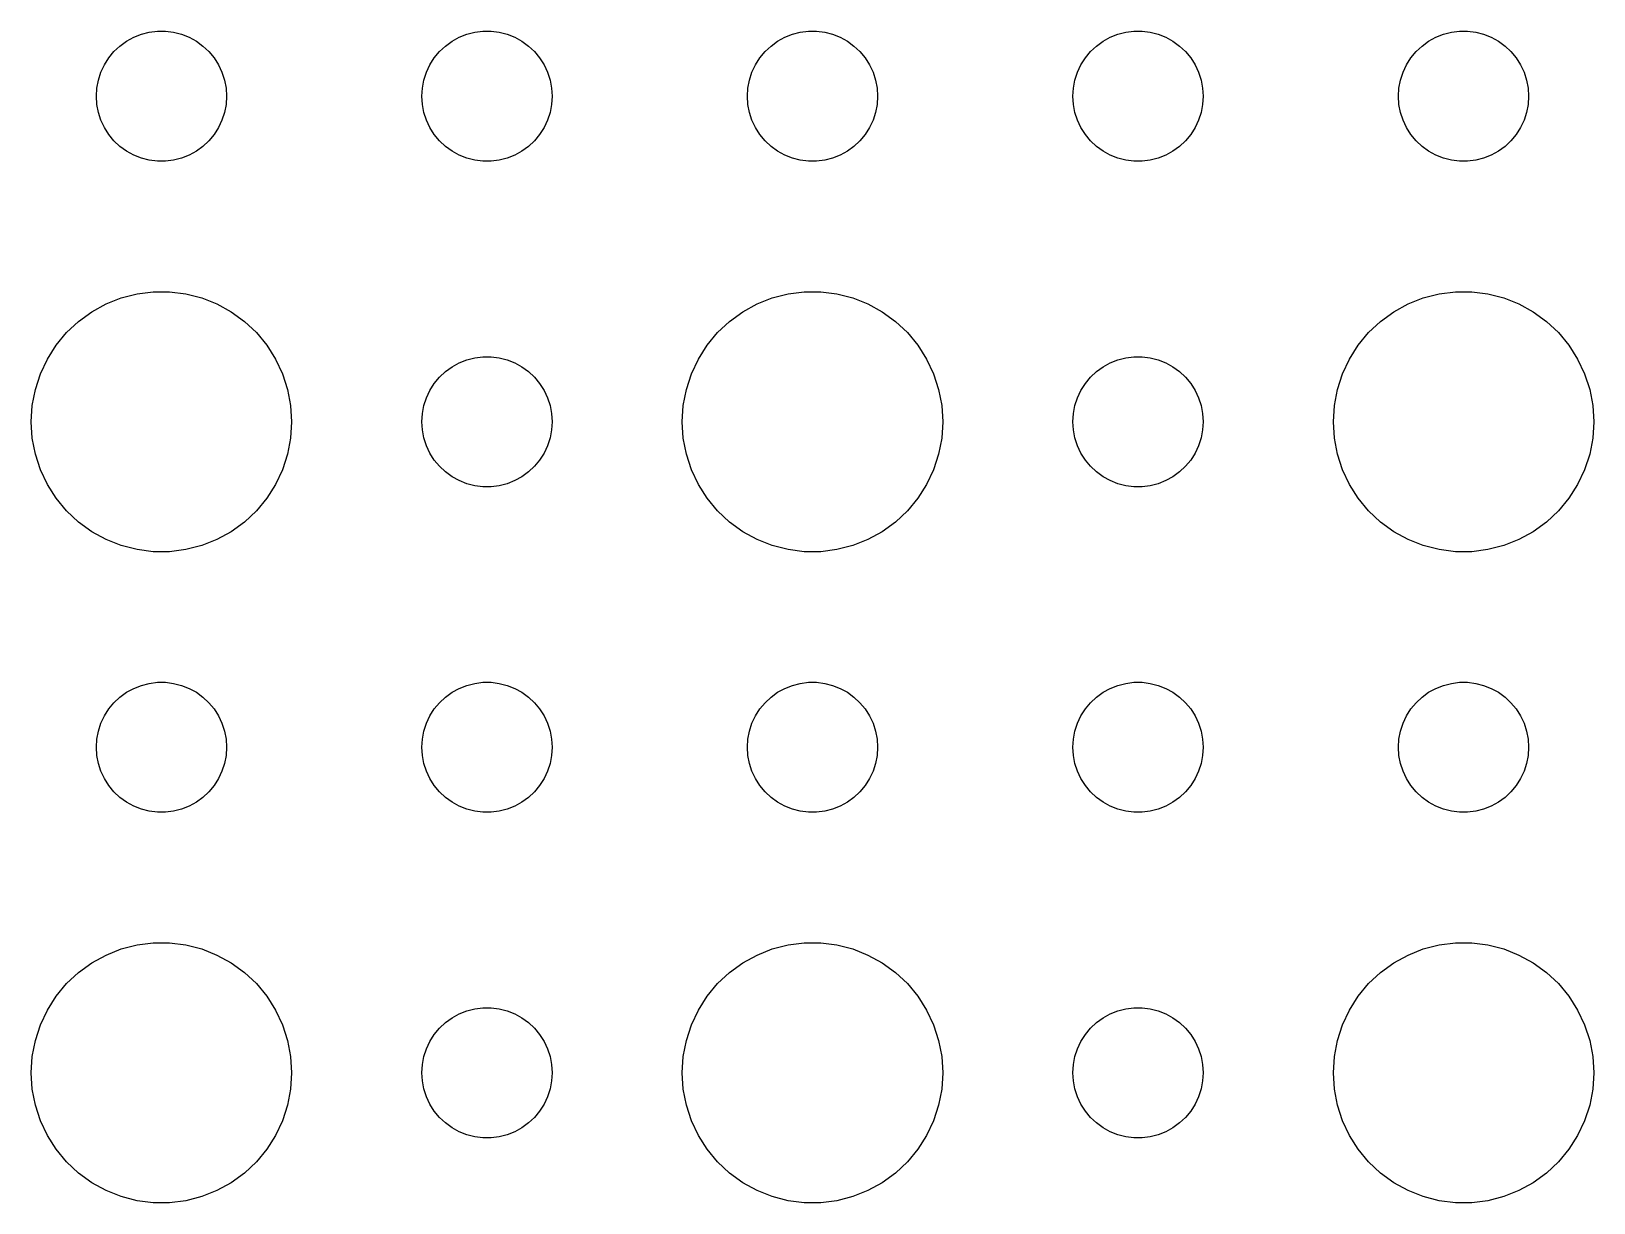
# Model space of a CAD drawing. Header units: metres. Extents: x -134 to 134, y 518 to 1078.
# Drawn here: x 64.5 to 100.5, y 681.01 to 708 of the extents above; entities that cross this region are included whole.
import ezdxf

# ---------------------------------------------------------------- set-up
doc = ezdxf.new("R2010")
doc.units = ezdxf.units.M

msp = doc.modelspace()

# ---------------------------------------------------------------- linework, layer by layer
for p, q in [((66.5439, 707.656), (66.6963, 707.766)), ((66.6963, 707.766), (66.8613, 707.857)), ((66.8613, 707.857), (67.0365, 707.927)), ((67.0365, 707.927), (67.2189, 707.973)), ((67.2189, 707.973), (67.4058, 707.997)), ((67.4058, 707.997), (67.5942, 707.997)), ((67.5942, 707.997), (67.7811, 707.973)), ((67.7811, 707.973), (67.9635, 707.927)), ((67.9635, 707.927), (68.1387, 707.857)), ((68.1387, 707.857), (68.3037, 707.766)), ((68.3037, 707.766), (68.4561, 707.656)), ((74.0439, 707.656), (74.1963, 707.766)), ((74.1963, 707.766), (74.3613, 707.857)), ((74.3613, 707.857), (74.5365, 707.927)), ((74.5365, 707.927), (74.7189, 707.973)), ((74.7189, 707.973), (74.9058, 707.997)), ((74.9058, 707.997), (75.0942, 707.997)), ((75.0942, 707.997), (75.2811, 707.973)), ((75.2811, 707.973), (75.4635, 707.927)), ((75.4635, 707.927), (75.6387, 707.857)), ((75.6387, 707.857), (75.8037, 707.766)), ((75.8037, 707.766), (75.9561, 707.656)), ((81.5439, 707.656), (81.6963, 707.766)), ((81.6963, 707.766), (81.8613, 707.857)), ((81.8613, 707.857), (82.0365, 707.927)), ((82.0365, 707.927), (82.2189, 707.973)), ((82.2189, 707.973), (82.4058, 707.997)), ((82.4058, 707.997), (82.5942, 707.997)), ((82.5942, 707.997), (82.7811, 707.973)), ((82.7811, 707.973), (82.9635, 707.927)), ((82.9635, 707.927), (83.1387, 707.857)), ((83.1387, 707.857), (83.3037, 707.766)), ((83.3037, 707.766), (83.4561, 707.656)), ((89.0439, 707.656), (89.1963, 707.766)), ((89.1963, 707.766), (89.3613, 707.857)), ((89.3613, 707.857), (89.5365, 707.927)), ((89.5365, 707.927), (89.7189, 707.973)), ((89.7189, 707.973), (89.9058, 707.997)), ((89.9058, 707.997), (90.0942, 707.997)), ((90.0942, 707.997), (90.2811, 707.973)), ((90.2811, 707.973), (90.4635, 707.927)), ((90.4635, 707.927), (90.6387, 707.857)), ((90.6387, 707.857), (90.8037, 707.766)), ((90.8037, 707.766), (90.9561, 707.656)), ((96.5439, 707.656), (96.6963, 707.766)), ((96.6963, 707.766), (96.8613, 707.857)), ((96.8613, 707.857), (97.0365, 707.927)), ((97.0365, 707.927), (97.2189, 707.973)), ((97.2189, 707.973), (97.4058, 707.997)), ((97.4058, 707.997), (97.5942, 707.997)), ((97.5942, 707.997), (97.7811, 707.973)), ((97.7811, 707.973), (97.9635, 707.927)), ((97.9635, 707.927), (98.1387, 707.857)), ((98.1387, 707.857), (98.3037, 707.766)), ((98.3037, 707.766), (98.4561, 707.656)), ((66.2865, 707.382), (66.4065, 707.527)), ((66.4065, 707.527), (66.5439, 707.656)), ((68.4561, 707.656), (68.5934, 707.527)), ((68.5934, 707.527), (68.7135, 707.382)), ((73.7865, 707.382), (73.9065, 707.527)), ((73.9065, 707.527), (74.0439, 707.656)), ((75.9561, 707.656), (76.0934, 707.527)), ((76.0934, 707.527), (76.2135, 707.382)), ((81.2865, 707.382), (81.4065, 707.527)), ((81.4065, 707.527), (81.5439, 707.656)), ((83.4561, 707.656), (83.5934, 707.527)), ((83.5934, 707.527), (83.7135, 707.382)), ((88.7865, 707.382), (88.9065, 707.527)), ((88.9065, 707.527), (89.0439, 707.656)), ((90.9561, 707.656), (91.0934, 707.527)), ((91.0934, 707.527), (91.2135, 707.382)), ((96.2865, 707.382), (96.4065, 707.527)), ((96.4065, 707.527), (96.5439, 707.656)), ((98.4561, 707.656), (98.5934, 707.527)), ((98.5934, 707.527), (98.7135, 707.382)), ((66.0471, 706.873), (66.1053, 707.052)), ((66.1053, 707.052), (66.1855, 707.223)), ((66.1855, 707.223), (66.2865, 707.382)), ((68.7135, 707.382), (68.8145, 707.223)), ((68.8145, 707.223), (68.8947, 707.052)), ((68.8947, 707.052), (68.9529, 706.873)), ((73.5471, 706.873), (73.6053, 707.052)), ((73.6053, 707.052), (73.6855, 707.223)), ((73.6855, 707.223), (73.7865, 707.382)), ((76.2135, 707.382), (76.3145, 707.223)), ((76.3145, 707.223), (76.3947, 707.052)), ((76.3947, 707.052), (76.4529, 706.873)), ((81.0471, 706.873), (81.1053, 707.052)), ((81.1053, 707.052), (81.1855, 707.223)), ((81.1855, 707.223), (81.2865, 707.382)), ((83.7135, 707.382), (83.8145, 707.223)), ((83.8145, 707.223), (83.8947, 707.052)), ((83.8947, 707.052), (83.9529, 706.873)), ((88.5471, 706.873), (88.6053, 707.052)), ((88.6053, 707.052), (88.6855, 707.223)), ((88.6855, 707.223), (88.7865, 707.382)), ((91.2135, 707.382), (91.3145, 707.223)), ((91.3145, 707.223), (91.3947, 707.052)), ((91.3947, 707.052), (91.4529, 706.873)), ((96.0471, 706.873), (96.1053, 707.052)), ((96.1053, 707.052), (96.1855, 707.223)), ((96.1855, 707.223), (96.2865, 707.382)), ((98.7135, 707.382), (98.8145, 707.223)), ((98.8145, 707.223), (98.8947, 707.052)), ((98.8947, 707.052), (98.9529, 706.873)), ((66, 706.5), (66.0118, 706.688)), ((66.0118, 706.688), (66.0471, 706.873)), ((68.9529, 706.873), (68.9882, 706.688)), ((68.9882, 706.688), (69, 706.5)), ((73.5, 706.5), (73.5118, 706.688)), ((73.5118, 706.688), (73.5471, 706.873)), ((76.4529, 706.873), (76.4882, 706.688)), ((76.4882, 706.688), (76.5, 706.5)), ((81, 706.5), (81.0118, 706.688)), ((81.0118, 706.688), (81.0471, 706.873)), ((83.9529, 706.873), (83.9882, 706.688)), ((83.9882, 706.688), (84, 706.5)), ((88.5, 706.5), (88.5118, 706.688)), ((88.5118, 706.688), (88.5471, 706.873)), ((91.4529, 706.873), (91.4882, 706.688)), ((91.4882, 706.688), (91.5, 706.5)), ((96, 706.5), (96.0118, 706.688)), ((96.0118, 706.688), (96.0471, 706.873)), ((98.9529, 706.873), (98.9882, 706.688)), ((98.9882, 706.688), (99, 706.5)), ((66.0118, 706.312), (66, 706.5)), ((69, 706.5), (68.9882, 706.312)), ((73.5118, 706.312), (73.5, 706.5)), ((76.5, 706.5), (76.4882, 706.312)), ((81.0118, 706.312), (81, 706.5)), ((84, 706.5), (83.9882, 706.312)), ((88.5118, 706.312), (88.5, 706.5)), ((91.5, 706.5), (91.4882, 706.312)), ((96.0118, 706.312), (96, 706.5)), ((99, 706.5), (98.9882, 706.312)), ((66.0471, 706.127), (66.0118, 706.312)), ((66.1053, 705.948), (66.0471, 706.127)), ((68.9529, 706.127), (68.8947, 705.948)), ((68.9882, 706.312), (68.9529, 706.127)), ((73.5471, 706.127), (73.5118, 706.312)), ((73.6053, 705.948), (73.5471, 706.127)), ((76.4529, 706.127), (76.3947, 705.948)), ((76.4882, 706.312), (76.4529, 706.127)), ((81.0471, 706.127), (81.0118, 706.312)), ((81.1053, 705.948), (81.0471, 706.127)), ((83.9529, 706.127), (83.8947, 705.948)), ((83.9882, 706.312), (83.9529, 706.127)), ((88.5471, 706.127), (88.5118, 706.312)), ((88.6053, 705.948), (88.5471, 706.127)), ((91.4529, 706.127), (91.3947, 705.948)), ((91.4882, 706.312), (91.4529, 706.127)), ((96.0471, 706.127), (96.0118, 706.312)), ((96.1053, 705.948), (96.0471, 706.127)), ((98.9529, 706.127), (98.8947, 705.948)), ((98.9882, 706.312), (98.9529, 706.127)), ((66.1855, 705.777), (66.1053, 705.948)), ((66.2865, 705.618), (66.1855, 705.777)), ((66.4065, 705.473), (66.2865, 705.618)), ((68.7135, 705.618), (68.5934, 705.473)), ((68.8145, 705.777), (68.7135, 705.618)), ((68.8947, 705.948), (68.8145, 705.777)), ((73.6855, 705.777), (73.6053, 705.948)), ((73.7865, 705.618), (73.6855, 705.777)), ((73.9065, 705.473), (73.7865, 705.618)), ((76.2135, 705.618), (76.0934, 705.473)), ((76.3145, 705.777), (76.2135, 705.618)), ((76.3947, 705.948), (76.3145, 705.777)), ((81.1855, 705.777), (81.1053, 705.948)), ((81.2865, 705.618), (81.1855, 705.777)), ((81.4065, 705.473), (81.2865, 705.618)), ((83.7135, 705.618), (83.5934, 705.473)), ((83.8145, 705.777), (83.7135, 705.618)), ((83.8947, 705.948), (83.8145, 705.777)), ((88.6855, 705.777), (88.6053, 705.948)), ((88.7865, 705.618), (88.6855, 705.777)), ((88.9065, 705.473), (88.7865, 705.618)), ((91.2135, 705.618), (91.0934, 705.473)), ((91.3145, 705.777), (91.2135, 705.618)), ((91.3947, 705.948), (91.3145, 705.777)), ((96.1855, 705.777), (96.1053, 705.948)), ((96.2865, 705.618), (96.1855, 705.777)), ((96.4065, 705.473), (96.2865, 705.618)), ((98.7135, 705.618), (98.5934, 705.473)), ((98.8145, 705.777), (98.7135, 705.618)), ((98.8947, 705.948), (98.8145, 705.777)), ((66.5439, 705.344), (66.4065, 705.473)), ((66.6963, 705.234), (66.5439, 705.344)), ((68.4561, 705.344), (68.3037, 705.234)), ((68.5934, 705.473), (68.4561, 705.344)), ((74.0439, 705.344), (73.9065, 705.473)), ((74.1963, 705.234), (74.0439, 705.344)), ((75.9561, 705.344), (75.8037, 705.234)), ((76.0934, 705.473), (75.9561, 705.344)), ((81.5439, 705.344), (81.4065, 705.473)), ((81.6963, 705.234), (81.5439, 705.344)), ((83.4561, 705.344), (83.3037, 705.234)), ((83.5934, 705.473), (83.4561, 705.344)), ((89.0439, 705.344), (88.9065, 705.473)), ((89.1963, 705.234), (89.0439, 705.344)), ((90.9561, 705.344), (90.8037, 705.234)), ((91.0934, 705.473), (90.9561, 705.344)), ((96.5439, 705.344), (96.4065, 705.473)), ((96.6963, 705.234), (96.5439, 705.344)), ((98.4561, 705.344), (98.3037, 705.234)), ((98.5934, 705.473), (98.4561, 705.344)), ((66.8613, 705.143), (66.6963, 705.234)), ((67.0365, 705.073), (66.8613, 705.143)), ((67.2189, 705.027), (67.0365, 705.073)), ((67.4058, 705.003), (67.2189, 705.027)), ((67.5942, 705.003), (67.4058, 705.003)), ((67.7811, 705.027), (67.5942, 705.003)), ((67.9635, 705.073), (67.7811, 705.027)), ((68.1387, 705.143), (67.9635, 705.073)), ((68.3037, 705.234), (68.1387, 705.143)), ((74.3613, 705.143), (74.1963, 705.234)), ((74.5365, 705.073), (74.3613, 705.143)), ((74.7189, 705.027), (74.5365, 705.073)), ((74.9058, 705.003), (74.7189, 705.027)), ((75.0942, 705.003), (74.9058, 705.003)), ((75.2811, 705.027), (75.0942, 705.003)), ((75.4635, 705.073), (75.2811, 705.027)), ((75.6387, 705.143), (75.4635, 705.073)), ((75.8037, 705.234), (75.6387, 705.143)), ((81.8613, 705.143), (81.6963, 705.234)), ((82.0365, 705.073), (81.8613, 705.143)), ((82.2189, 705.027), (82.0365, 705.073)), ((82.4058, 705.003), (82.2189, 705.027)), ((82.5942, 705.003), (82.4058, 705.003)), ((82.7811, 705.027), (82.5942, 705.003)), ((82.9635, 705.073), (82.7811, 705.027)), ((83.1387, 705.143), (82.9635, 705.073)), ((83.3037, 705.234), (83.1387, 705.143)), ((89.3613, 705.143), (89.1963, 705.234)), ((89.5365, 705.073), (89.3613, 705.143)), ((89.7189, 705.027), (89.5365, 705.073)), ((89.9058, 705.003), (89.7189, 705.027)), ((90.0942, 705.003), (89.9058, 705.003)), ((90.2811, 705.027), (90.0942, 705.003)), ((90.4635, 705.073), (90.2811, 705.027)), ((90.6387, 705.143), (90.4635, 705.073)), ((90.8037, 705.234), (90.6387, 705.143)), ((96.8613, 705.143), (96.6963, 705.234)), ((97.0365, 705.073), (96.8613, 705.143)), ((97.2189, 705.027), (97.0365, 705.073)), ((97.4058, 705.003), (97.2189, 705.027)), ((97.5942, 705.003), (97.4058, 705.003)), ((97.7811, 705.027), (97.5942, 705.003)), ((97.9635, 705.073), (97.7811, 705.027)), ((98.1387, 705.143), (97.9635, 705.073)), ((98.3037, 705.234), (98.1387, 705.143)), ((65.8925, 701.533), (66.2227, 701.714)), ((66.2227, 701.714), (66.573, 701.853)), ((66.573, 701.853), (66.9379, 701.947)), ((66.9379, 701.947), (67.3116, 701.994)), ((67.3116, 701.994), (67.6884, 701.994)), ((67.6884, 701.994), (68.0621, 701.947)), ((68.0621, 701.947), (68.427, 701.853)), ((68.427, 701.853), (68.7773, 701.714)), ((68.7773, 701.714), (69.1075, 701.533)), ((80.8925, 701.533), (81.2227, 701.714)), ((81.2227, 701.714), (81.573, 701.853)), ((81.573, 701.853), (81.9379, 701.947)), ((81.9379, 701.947), (82.3116, 701.994)), ((82.3116, 701.994), (82.6884, 701.994)), ((82.6884, 701.994), (83.0621, 701.947)), ((83.0621, 701.947), (83.427, 701.853)), ((83.427, 701.853), (83.7773, 701.714)), ((83.7773, 701.714), (84.1075, 701.533)), ((95.8925, 701.533), (96.2227, 701.714)), ((96.2227, 701.714), (96.573, 701.853)), ((96.573, 701.853), (96.9379, 701.947)), ((96.9379, 701.947), (97.3116, 701.994)), ((97.3116, 701.994), (97.6884, 701.994)), ((97.6884, 701.994), (98.0621, 701.947)), ((98.0621, 701.947), (98.427, 701.853)), ((98.427, 701.853), (98.7773, 701.714)), ((98.7773, 701.714), (99.1075, 701.533)), ((65.3131, 701.054), (65.5877, 701.312)), ((65.5877, 701.312), (65.8925, 701.533)), ((69.1075, 701.533), (69.4123, 701.312)), ((69.4123, 701.312), (69.6869, 701.054)), ((80.3131, 701.054), (80.5877, 701.312)), ((80.5877, 701.312), (80.8925, 701.533)), ((84.1075, 701.533), (84.4123, 701.312)), ((84.4123, 701.312), (84.6869, 701.054)), ((95.3131, 701.054), (95.5877, 701.312)), ((95.5877, 701.312), (95.8925, 701.533)), ((99.1075, 701.533), (99.4123, 701.312)), ((99.4123, 701.312), (99.6869, 701.054)), ((65.073, 700.763), (65.3131, 701.054)), ((69.6869, 701.054), (69.927, 700.763)), ((80.073, 700.763), (80.3131, 701.054)), ((84.6869, 701.054), (84.927, 700.763)), ((95.073, 700.763), (95.3131, 701.054)), ((99.6869, 701.054), (99.927, 700.763)), ((64.8711, 700.445), (65.073, 700.763)), ((69.927, 700.763), (70.1289, 700.445)), ((79.8711, 700.445), (80.073, 700.763)), ((84.927, 700.763), (85.1289, 700.445)), ((94.8711, 700.445), (95.073, 700.763)), ((99.927, 700.763), (100.129, 700.445)), ((64.7107, 700.104), (64.8711, 700.445)), ((70.1289, 700.445), (70.2893, 700.104)), ((74.0439, 700.156), (74.1963, 700.266)), ((74.1963, 700.266), (74.3613, 700.357)), ((74.3613, 700.357), (74.5365, 700.427)), ((74.5365, 700.427), (74.7189, 700.473)), ((74.7189, 700.473), (74.9058, 700.497)), ((74.9058, 700.497), (75.0942, 700.497)), ((75.0942, 700.497), (75.2811, 700.473)), ((75.2811, 700.473), (75.4635, 700.427)), ((75.4635, 700.427), (75.6387, 700.357)), ((75.6387, 700.357), (75.8037, 700.266)), ((75.8037, 700.266), (75.9561, 700.156)), ((79.7107, 700.104), (79.8711, 700.445)), ((85.1289, 700.445), (85.2893, 700.104)), ((89.0439, 700.156), (89.1963, 700.266)), ((89.1963, 700.266), (89.3613, 700.357)), ((89.3613, 700.357), (89.5365, 700.427)), ((89.5365, 700.427), (89.7189, 700.473)), ((89.7189, 700.473), (89.9058, 700.497)), ((89.9058, 700.497), (90.0942, 700.497)), ((90.0942, 700.497), (90.2811, 700.473)), ((90.2811, 700.473), (90.4635, 700.427)), ((90.4635, 700.427), (90.6387, 700.357)), ((90.6387, 700.357), (90.8037, 700.266)), ((90.8037, 700.266), (90.9561, 700.156)), ((94.7107, 700.104), (94.8711, 700.445)), ((100.129, 700.445), (100.289, 700.104)), ((64.5943, 699.746), (64.7107, 700.104)), ((70.2893, 700.104), (70.4057, 699.746)), ((73.6855, 699.723), (73.7865, 699.882)), ((73.7865, 699.882), (73.9065, 700.027)), ((73.9065, 700.027), (74.0439, 700.156)), ((75.9561, 700.156), (76.0934, 700.027)), ((76.0934, 700.027), (76.2135, 699.882)), ((76.2135, 699.882), (76.3145, 699.723)), ((79.5943, 699.746), (79.7107, 700.104)), ((85.2893, 700.104), (85.4057, 699.746)), ((88.6855, 699.723), (88.7865, 699.882)), ((88.7865, 699.882), (88.9065, 700.027)), ((88.9065, 700.027), (89.0439, 700.156)), ((90.9561, 700.156), (91.0934, 700.027)), ((91.0934, 700.027), (91.2135, 699.882)), ((91.2135, 699.882), (91.3145, 699.723)), ((94.5943, 699.746), (94.7107, 700.104)), ((100.289, 700.104), (100.406, 699.746)), ((64.5237, 699.376), (64.5943, 699.746)), ((70.4057, 699.746), (70.4763, 699.376)), ((73.5471, 699.373), (73.6053, 699.552)), ((73.6053, 699.552), (73.6855, 699.723)), ((76.3145, 699.723), (76.3947, 699.552)), ((76.3947, 699.552), (76.4529, 699.373)), ((79.5237, 699.376), (79.5943, 699.746)), ((85.4057, 699.746), (85.4763, 699.376)), ((88.5471, 699.373), (88.6053, 699.552)), ((88.6053, 699.552), (88.6855, 699.723)), ((91.3145, 699.723), (91.3947, 699.552)), ((91.3947, 699.552), (91.4529, 699.373)), ((94.5237, 699.376), (94.5943, 699.746)), ((100.406, 699.746), (100.476, 699.376)), ((64.5, 699), (64.5237, 699.376)), ((70.4763, 699.376), (70.5, 699)), ((73.5, 699), (73.5118, 699.188)), ((73.5118, 699.188), (73.5471, 699.373)), ((76.4529, 699.373), (76.4882, 699.188)), ((76.4882, 699.188), (76.5, 699)), ((79.5, 699), (79.5237, 699.376)), ((85.4763, 699.376), (85.5, 699)), ((88.5, 699), (88.5118, 699.188)), ((88.5118, 699.188), (88.5471, 699.373)), ((91.4529, 699.373), (91.4882, 699.188)), ((91.4882, 699.188), (91.5, 699)), ((94.5, 699), (94.5237, 699.376)), ((100.476, 699.376), (100.5, 699)), ((64.5237, 698.624), (64.5, 699)), ((70.5, 699), (70.4763, 698.624)), ((73.5118, 698.812), (73.5, 699)), ((73.5471, 698.627), (73.5118, 698.812)), ((76.4882, 698.812), (76.4529, 698.627)), ((76.5, 699), (76.4882, 698.812)), ((79.5237, 698.624), (79.5, 699)), ((85.5, 699), (85.4763, 698.624)), ((88.5118, 698.812), (88.5, 699)), ((88.5471, 698.627), (88.5118, 698.812)), ((91.4882, 698.812), (91.4529, 698.627)), ((91.5, 699), (91.4882, 698.812)), ((94.5237, 698.624), (94.5, 699)), ((100.5, 699), (100.476, 698.624)), ((64.5943, 698.254), (64.5237, 698.624)), ((70.4763, 698.624), (70.4057, 698.254)), ((73.6053, 698.448), (73.5471, 698.627)), ((73.6855, 698.277), (73.6053, 698.448)), ((76.3947, 698.448), (76.3145, 698.277)), ((76.4529, 698.627), (76.3947, 698.448)), ((79.5943, 698.254), (79.5237, 698.624)), ((85.4763, 698.624), (85.4057, 698.254)), ((88.6053, 698.448), (88.5471, 698.627)), ((88.6855, 698.277), (88.6053, 698.448)), ((91.3947, 698.448), (91.3145, 698.277)), ((91.4529, 698.627), (91.3947, 698.448)), ((94.5943, 698.254), (94.5237, 698.624)), ((100.476, 698.624), (100.406, 698.254)), ((64.7107, 697.896), (64.5943, 698.254)), ((70.4057, 698.254), (70.2893, 697.896)), ((73.7865, 698.118), (73.6855, 698.277)), ((73.9065, 697.973), (73.7865, 698.118)), ((76.2135, 698.118), (76.0934, 697.973)), ((76.3145, 698.277), (76.2135, 698.118)), ((79.7107, 697.896), (79.5943, 698.254)), ((85.4057, 698.254), (85.2893, 697.896)), ((88.7865, 698.118), (88.6855, 698.277)), ((88.9065, 697.973), (88.7865, 698.118)), ((91.2135, 698.118), (91.0934, 697.973)), ((91.3145, 698.277), (91.2135, 698.118)), ((94.7107, 697.896), (94.5943, 698.254)), ((100.406, 698.254), (100.289, 697.896)), ((64.8711, 697.555), (64.7107, 697.896)), ((70.2893, 697.896), (70.1289, 697.555)), ((74.0439, 697.844), (73.9065, 697.973)), ((74.1963, 697.734), (74.0439, 697.844)), ((74.3613, 697.643), (74.1963, 697.734)), ((75.8037, 697.734), (75.6387, 697.643)), ((75.9561, 697.844), (75.8037, 697.734)), ((76.0934, 697.973), (75.9561, 697.844)), ((79.8711, 697.555), (79.7107, 697.896)), ((85.2893, 697.896), (85.1289, 697.555)), ((89.0439, 697.844), (88.9065, 697.973)), ((89.1963, 697.734), (89.0439, 697.844)), ((89.3613, 697.643), (89.1963, 697.734)), ((90.8037, 697.734), (90.6387, 697.643)), ((90.9561, 697.844), (90.8037, 697.734)), ((91.0934, 697.973), (90.9561, 697.844)), ((94.8711, 697.555), (94.7107, 697.896)), ((100.289, 697.896), (100.129, 697.555)), ((65.073, 697.237), (64.8711, 697.555)), ((70.1289, 697.555), (69.927, 697.237)), ((74.5365, 697.573), (74.3613, 697.643)), ((74.7189, 697.527), (74.5365, 697.573)), ((74.9058, 697.503), (74.7189, 697.527)), ((75.0942, 697.503), (74.9058, 697.503)), ((75.2811, 697.527), (75.0942, 697.503)), ((75.4635, 697.573), (75.2811, 697.527)), ((75.6387, 697.643), (75.4635, 697.573)), ((80.073, 697.237), (79.8711, 697.555)), ((85.1289, 697.555), (84.927, 697.237)), ((89.5365, 697.573), (89.3613, 697.643)), ((89.7189, 697.527), (89.5365, 697.573)), ((89.9058, 697.503), (89.7189, 697.527)), ((90.0942, 697.503), (89.9058, 697.503)), ((90.2811, 697.527), (90.0942, 697.503)), ((90.4635, 697.573), (90.2811, 697.527)), ((90.6387, 697.643), (90.4635, 697.573)), ((95.073, 697.237), (94.8711, 697.555)), ((100.129, 697.555), (99.927, 697.237)), ((65.3131, 696.946), (65.073, 697.237)), ((69.927, 697.237), (69.6869, 696.946)), ((80.3131, 696.946), (80.073, 697.237)), ((84.927, 697.237), (84.6869, 696.946)), ((95.3131, 696.946), (95.073, 697.237)), ((99.927, 697.237), (99.6869, 696.946)), ((65.5877, 696.688), (65.3131, 696.946)), ((65.8925, 696.467), (65.5877, 696.688)), ((69.4123, 696.688), (69.1075, 696.467)), ((69.6869, 696.946), (69.4123, 696.688)), ((80.5877, 696.688), (80.3131, 696.946)), ((80.8925, 696.467), (80.5877, 696.688)), ((84.4123, 696.688), (84.1075, 696.467)), ((84.6869, 696.946), (84.4123, 696.688)), ((95.5877, 696.688), (95.3131, 696.946)), ((95.8925, 696.467), (95.5877, 696.688)), ((99.4123, 696.688), (99.1075, 696.467)), ((99.6869, 696.946), (99.4123, 696.688)), ((66.2227, 696.286), (65.8925, 696.467)), ((66.573, 696.147), (66.2227, 696.286)), ((68.7773, 696.286), (68.427, 696.147)), ((69.1075, 696.467), (68.7773, 696.286)), ((81.2227, 696.286), (80.8925, 696.467)), ((81.573, 696.147), (81.2227, 696.286)), ((83.7773, 696.286), (83.427, 696.147)), ((84.1075, 696.467), (83.7773, 696.286)), ((96.2227, 696.286), (95.8925, 696.467)), ((96.573, 696.147), (96.2227, 696.286)), ((98.7773, 696.286), (98.427, 696.147)), ((99.1075, 696.467), (98.7773, 696.286)), ((66.9379, 696.053), (66.573, 696.147)), ((67.3116, 696.006), (66.9379, 696.053)), ((67.6884, 696.006), (67.3116, 696.006)), ((68.0621, 696.053), (67.6884, 696.006)), ((68.427, 696.147), (68.0621, 696.053)), ((81.9379, 696.053), (81.573, 696.147)), ((82.3116, 696.006), (81.9379, 696.053)), ((82.6884, 696.006), (82.3116, 696.006)), ((83.0621, 696.053), (82.6884, 696.006)), ((83.427, 696.147), (83.0621, 696.053)), ((96.9379, 696.053), (96.573, 696.147)), ((97.3116, 696.006), (96.9379, 696.053)), ((97.6884, 696.006), (97.3116, 696.006)), ((98.0621, 696.053), (97.6884, 696.006)), ((98.427, 696.147), (98.0621, 696.053)), ((66.4065, 692.527), (66.5439, 692.656)), ((66.5439, 692.656), (66.6963, 692.766)), ((66.6963, 692.766), (66.8613, 692.857)), ((66.8613, 692.857), (67.0365, 692.927)), ((67.0365, 692.927), (67.2189, 692.973)), ((67.2189, 692.973), (67.4058, 692.997)), ((67.4058, 692.997), (67.5942, 692.997)), ((67.5942, 692.997), (67.7811, 692.973)), ((67.7811, 692.973), (67.9635, 692.927)), ((67.9635, 692.927), (68.1387, 692.857)), ((68.1387, 692.857), (68.3037, 692.766)), ((68.3037, 692.766), (68.4561, 692.656)), ((68.4561, 692.656), (68.5934, 692.527)), ((73.9065, 692.527), (74.0439, 692.656)), ((74.0439, 692.656), (74.1963, 692.766)), ((74.1963, 692.766), (74.3613, 692.857)), ((74.3613, 692.857), (74.5365, 692.927)), ((74.5365, 692.927), (74.7189, 692.973)), ((74.7189, 692.973), (74.9058, 692.997)), ((74.9058, 692.997), (75.0942, 692.997)), ((75.0942, 692.997), (75.2811, 692.973)), ((75.2811, 692.973), (75.4635, 692.927)), ((75.4635, 692.927), (75.6387, 692.857)), ((75.6387, 692.857), (75.8037, 692.766)), ((75.8037, 692.766), (75.9561, 692.656)), ((75.9561, 692.656), (76.0934, 692.527)), ((81.4065, 692.527), (81.5439, 692.656)), ((81.5439, 692.656), (81.6963, 692.766)), ((81.6963, 692.766), (81.8613, 692.857)), ((81.8613, 692.857), (82.0365, 692.927)), ((82.0365, 692.927), (82.2189, 692.973)), ((82.2189, 692.973), (82.4058, 692.997)), ((82.4058, 692.997), (82.5942, 692.997)), ((82.5942, 692.997), (82.7811, 692.973)), ((82.7811, 692.973), (82.9635, 692.927)), ((82.9635, 692.927), (83.1387, 692.857)), ((83.1387, 692.857), (83.3037, 692.766)), ((83.3037, 692.766), (83.4561, 692.656)), ((83.4561, 692.656), (83.5934, 692.527)), ((88.9065, 692.527), (89.0439, 692.656)), ((89.0439, 692.656), (89.1963, 692.766)), ((89.1963, 692.766), (89.3613, 692.857)), ((89.3613, 692.857), (89.5365, 692.927)), ((89.5365, 692.927), (89.7189, 692.973)), ((89.7189, 692.973), (89.9058, 692.997)), ((89.9058, 692.997), (90.0942, 692.997)), ((90.0942, 692.997), (90.2811, 692.973)), ((90.2811, 692.973), (90.4635, 692.927)), ((90.4635, 692.927), (90.6387, 692.857)), ((90.6387, 692.857), (90.8037, 692.766)), ((90.8037, 692.766), (90.9561, 692.656)), ((90.9561, 692.656), (91.0934, 692.527)), ((96.4065, 692.527), (96.5439, 692.656)), ((96.5439, 692.656), (96.6963, 692.766)), ((96.6963, 692.766), (96.8613, 692.857)), ((96.8613, 692.857), (97.0365, 692.927)), ((97.0365, 692.927), (97.2189, 692.973)), ((97.2189, 692.973), (97.4058, 692.997)), ((97.4058, 692.997), (97.5942, 692.997)), ((97.5942, 692.997), (97.7811, 692.973)), ((97.7811, 692.973), (97.9635, 692.927)), ((97.9635, 692.927), (98.1387, 692.857)), ((98.1387, 692.857), (98.3037, 692.766)), ((98.3037, 692.766), (98.4561, 692.656)), ((98.4561, 692.656), (98.5934, 692.527)), ((66.1855, 692.223), (66.2865, 692.382)), ((66.2865, 692.382), (66.4065, 692.527)), ((68.5934, 692.527), (68.7135, 692.382)), ((68.7135, 692.382), (68.8145, 692.223)), ((73.6855, 692.223), (73.7865, 692.382)), ((73.7865, 692.382), (73.9065, 692.527)), ((76.0934, 692.527), (76.2135, 692.382)), ((76.2135, 692.382), (76.3145, 692.223)), ((81.1855, 692.223), (81.2865, 692.382)), ((81.2865, 692.382), (81.4065, 692.527)), ((83.5934, 692.527), (83.7135, 692.382)), ((83.7135, 692.382), (83.8145, 692.223)), ((88.6855, 692.223), (88.7865, 692.382)), ((88.7865, 692.382), (88.9065, 692.527)), ((91.0934, 692.527), (91.2135, 692.382)), ((91.2135, 692.382), (91.3145, 692.223)), ((96.1855, 692.223), (96.2865, 692.382)), ((96.2865, 692.382), (96.4065, 692.527)), ((98.5934, 692.527), (98.7135, 692.382)), ((98.7135, 692.382), (98.8145, 692.223)), ((66.0471, 691.873), (66.1053, 692.052)), ((66.1053, 692.052), (66.1855, 692.223)), ((68.8145, 692.223), (68.8947, 692.052)), ((68.8947, 692.052), (68.9529, 691.873)), ((73.5471, 691.873), (73.6053, 692.052)), ((73.6053, 692.052), (73.6855, 692.223)), ((76.3145, 692.223), (76.3947, 692.052)), ((76.3947, 692.052), (76.4529, 691.873)), ((81.0471, 691.873), (81.1053, 692.052)), ((81.1053, 692.052), (81.1855, 692.223)), ((83.8145, 692.223), (83.8947, 692.052)), ((83.8947, 692.052), (83.9529, 691.873)), ((88.5471, 691.873), (88.6053, 692.052)), ((88.6053, 692.052), (88.6855, 692.223)), ((91.3145, 692.223), (91.3947, 692.052)), ((91.3947, 692.052), (91.4529, 691.873)), ((96.0471, 691.873), (96.1053, 692.052)), ((96.1053, 692.052), (96.1855, 692.223)), ((98.8145, 692.223), (98.8947, 692.052)), ((98.8947, 692.052), (98.9529, 691.873)), ((66, 691.5), (66.0118, 691.688)), ((66.0118, 691.688), (66.0471, 691.873)), ((68.9529, 691.873), (68.9882, 691.688)), ((68.9882, 691.688), (69, 691.5)), ((73.5, 691.5), (73.5118, 691.688)), ((73.5118, 691.688), (73.5471, 691.873)), ((76.4529, 691.873), (76.4882, 691.688)), ((76.4882, 691.688), (76.5, 691.5)), ((81, 691.5), (81.0118, 691.688)), ((81.0118, 691.688), (81.0471, 691.873)), ((83.9529, 691.873), (83.9882, 691.688)), ((83.9882, 691.688), (84, 691.5)), ((88.5, 691.5), (88.5118, 691.688)), ((88.5118, 691.688), (88.5471, 691.873)), ((91.4529, 691.873), (91.4882, 691.688)), ((91.4882, 691.688), (91.5, 691.5)), ((96, 691.5), (96.0118, 691.688)), ((96.0118, 691.688), (96.0471, 691.873)), ((98.9529, 691.873), (98.9882, 691.688)), ((98.9882, 691.688), (99, 691.5)), ((66.0118, 691.312), (66, 691.5)), ((66.0471, 691.127), (66.0118, 691.312)), ((68.9882, 691.312), (68.9529, 691.127)), ((69, 691.5), (68.9882, 691.312)), ((73.5118, 691.312), (73.5, 691.5)), ((73.5471, 691.127), (73.5118, 691.312)), ((76.4882, 691.312), (76.4529, 691.127)), ((76.5, 691.5), (76.4882, 691.312)), ((81.0118, 691.312), (81, 691.5)), ((81.0471, 691.127), (81.0118, 691.312)), ((83.9882, 691.312), (83.9529, 691.127)), ((84, 691.5), (83.9882, 691.312)), ((88.5118, 691.312), (88.5, 691.5)), ((88.5471, 691.127), (88.5118, 691.312)), ((91.4882, 691.312), (91.4529, 691.127)), ((91.5, 691.5), (91.4882, 691.312)), ((96.0118, 691.312), (96, 691.5)), ((96.0471, 691.127), (96.0118, 691.312)), ((98.9882, 691.312), (98.9529, 691.127)), ((99, 691.5), (98.9882, 691.312)), ((66.1053, 690.948), (66.0471, 691.127)), ((66.1855, 690.777), (66.1053, 690.948)), ((68.8947, 690.948), (68.8145, 690.777)), ((68.9529, 691.127), (68.8947, 690.948)), ((73.6053, 690.948), (73.5471, 691.127)), ((73.6855, 690.777), (73.6053, 690.948)), ((76.3947, 690.948), (76.3145, 690.777)), ((76.4529, 691.127), (76.3947, 690.948)), ((81.1053, 690.948), (81.0471, 691.127)), ((81.1855, 690.777), (81.1053, 690.948)), ((83.8947, 690.948), (83.8145, 690.777)), ((83.9529, 691.127), (83.8947, 690.948)), ((88.6053, 690.948), (88.5471, 691.127)), ((88.6855, 690.777), (88.6053, 690.948)), ((91.3947, 690.948), (91.3145, 690.777)), ((91.4529, 691.127), (91.3947, 690.948)), ((96.1053, 690.948), (96.0471, 691.127)), ((96.1855, 690.777), (96.1053, 690.948)), ((98.8947, 690.948), (98.8145, 690.777)), ((98.9529, 691.127), (98.8947, 690.948)), ((66.2865, 690.618), (66.1855, 690.777)), ((66.4065, 690.473), (66.2865, 690.618)), ((68.7135, 690.618), (68.5934, 690.473)), ((68.8145, 690.777), (68.7135, 690.618)), ((73.7865, 690.618), (73.6855, 690.777)), ((73.9065, 690.473), (73.7865, 690.618)), ((76.2135, 690.618), (76.0934, 690.473)), ((76.3145, 690.777), (76.2135, 690.618)), ((81.2865, 690.618), (81.1855, 690.777)), ((81.4065, 690.473), (81.2865, 690.618)), ((83.7135, 690.618), (83.5934, 690.473)), ((83.8145, 690.777), (83.7135, 690.618)), ((88.7865, 690.618), (88.6855, 690.777)), ((88.9065, 690.473), (88.7865, 690.618)), ((91.2135, 690.618), (91.0934, 690.473)), ((91.3145, 690.777), (91.2135, 690.618)), ((96.2865, 690.618), (96.1855, 690.777)), ((96.4065, 690.473), (96.2865, 690.618)), ((98.7135, 690.618), (98.5934, 690.473)), ((98.8145, 690.777), (98.7135, 690.618)), ((66.5439, 690.344), (66.4065, 690.473)), ((66.6963, 690.234), (66.5439, 690.344)), ((66.8613, 690.143), (66.6963, 690.234)), ((67.0365, 690.073), (66.8613, 690.143)), ((68.1387, 690.143), (67.9635, 690.073)), ((68.3037, 690.234), (68.1387, 690.143)), ((68.4561, 690.344), (68.3037, 690.234)), ((68.5934, 690.473), (68.4561, 690.344)), ((74.0439, 690.344), (73.9065, 690.473)), ((74.1963, 690.234), (74.0439, 690.344)), ((74.3613, 690.143), (74.1963, 690.234)), ((74.5365, 690.073), (74.3613, 690.143)), ((75.6387, 690.143), (75.4635, 690.073)), ((75.8037, 690.234), (75.6387, 690.143)), ((75.9561, 690.344), (75.8037, 690.234)), ((76.0934, 690.473), (75.9561, 690.344)), ((81.5439, 690.344), (81.4065, 690.473)), ((81.6963, 690.234), (81.5439, 690.344)), ((81.8613, 690.143), (81.6963, 690.234)), ((82.0365, 690.073), (81.8613, 690.143)), ((83.1387, 690.143), (82.9635, 690.073)), ((83.3037, 690.234), (83.1387, 690.143)), ((83.4561, 690.344), (83.3037, 690.234)), ((83.5934, 690.473), (83.4561, 690.344)), ((89.0439, 690.344), (88.9065, 690.473)), ((89.1963, 690.234), (89.0439, 690.344)), ((89.3613, 690.143), (89.1963, 690.234)), ((89.5365, 690.073), (89.3613, 690.143)), ((90.6387, 690.143), (90.4635, 690.073)), ((90.8037, 690.234), (90.6387, 690.143)), ((90.9561, 690.344), (90.8037, 690.234)), ((91.0934, 690.473), (90.9561, 690.344)), ((96.5439, 690.344), (96.4065, 690.473)), ((96.6963, 690.234), (96.5439, 690.344)), ((96.8613, 690.143), (96.6963, 690.234)), ((97.0365, 690.073), (96.8613, 690.143)), ((98.1387, 690.143), (97.9635, 690.073)), ((98.3037, 690.234), (98.1387, 690.143)), ((98.4561, 690.344), (98.3037, 690.234)), ((98.5934, 690.473), (98.4561, 690.344)), ((67.2189, 690.027), (67.0365, 690.073)), ((67.4058, 690.003), (67.2189, 690.027)), ((67.5942, 690.003), (67.4058, 690.003)), ((67.7811, 690.027), (67.5942, 690.003)), ((67.9635, 690.073), (67.7811, 690.027)), ((74.7189, 690.027), (74.5365, 690.073)), ((74.9058, 690.003), (74.7189, 690.027)), ((75.0942, 690.003), (74.9058, 690.003)), ((75.2811, 690.027), (75.0942, 690.003)), ((75.4635, 690.073), (75.2811, 690.027)), ((82.2189, 690.027), (82.0365, 690.073)), ((82.4058, 690.003), (82.2189, 690.027)), ((82.5942, 690.003), (82.4058, 690.003)), ((82.7811, 690.027), (82.5942, 690.003)), ((82.9635, 690.073), (82.7811, 690.027)), ((89.7189, 690.027), (89.5365, 690.073)), ((89.9058, 690.003), (89.7189, 690.027)), ((90.0942, 690.003), (89.9058, 690.003)), ((90.2811, 690.027), (90.0942, 690.003)), ((90.4635, 690.073), (90.2811, 690.027)), ((97.2189, 690.027), (97.0365, 690.073)), ((97.4058, 690.003), (97.2189, 690.027)), ((97.5942, 690.003), (97.4058, 690.003)), ((97.7811, 690.027), (97.5942, 690.003)), ((97.9635, 690.073), (97.7811, 690.027)), ((66.573, 686.853), (66.9379, 686.947)), ((66.9379, 686.947), (67.3116, 686.994)), ((67.3116, 686.994), (67.6884, 686.994)), ((67.6884, 686.994), (68.0621, 686.947)), ((68.0621, 686.947), (68.427, 686.853)), ((81.573, 686.853), (81.9379, 686.947)), ((81.9379, 686.947), (82.3116, 686.994)), ((82.3116, 686.994), (82.6884, 686.994)), ((82.6884, 686.994), (83.0621, 686.947)), ((83.0621, 686.947), (83.427, 686.853)), ((96.573, 686.853), (96.9379, 686.947)), ((96.9379, 686.947), (97.3116, 686.994)), ((97.3116, 686.994), (97.6884, 686.994)), ((97.6884, 686.994), (98.0621, 686.947)), ((98.0621, 686.947), (98.427, 686.853)), ((65.5877, 686.312), (65.8925, 686.533)), ((65.8925, 686.533), (66.2227, 686.714)), ((66.2227, 686.714), (66.573, 686.853)), ((68.427, 686.853), (68.7773, 686.714)), ((68.7773, 686.714), (69.1075, 686.533)), ((69.1075, 686.533), (69.4123, 686.312)), ((80.5877, 686.312), (80.8925, 686.533)), ((80.8925, 686.533), (81.2227, 686.714)), ((81.2227, 686.714), (81.573, 686.853)), ((83.427, 686.853), (83.7773, 686.714)), ((83.7773, 686.714), (84.1075, 686.533)), ((84.1075, 686.533), (84.4123, 686.312)), ((95.5877, 686.312), (95.8925, 686.533)), ((95.8925, 686.533), (96.2227, 686.714)), ((96.2227, 686.714), (96.573, 686.853)), ((98.427, 686.853), (98.7773, 686.714)), ((98.7773, 686.714), (99.1075, 686.533)), ((99.1075, 686.533), (99.4123, 686.312)), ((65.3131, 686.054), (65.5877, 686.312)), ((69.4123, 686.312), (69.6869, 686.054)), ((80.3131, 686.054), (80.5877, 686.312)), ((84.4123, 686.312), (84.6869, 686.054)), ((95.3131, 686.054), (95.5877, 686.312)), ((99.4123, 686.312), (99.6869, 686.054)), ((65.073, 685.763), (65.3131, 686.054)), ((69.6869, 686.054), (69.927, 685.763)), ((80.073, 685.763), (80.3131, 686.054)), ((84.6869, 686.054), (84.927, 685.763)), ((95.073, 685.763), (95.3131, 686.054)), ((99.6869, 686.054), (99.927, 685.763)), ((64.7107, 685.104), (64.8711, 685.445)), ((64.8711, 685.445), (65.073, 685.763)), ((69.927, 685.763), (70.1289, 685.445)), ((70.1289, 685.445), (70.2893, 685.104)), ((74.5365, 685.427), (74.7189, 685.473)), ((74.7189, 685.473), (74.9058, 685.497)), ((74.9058, 685.497), (75.0942, 685.497)), ((75.0942, 685.497), (75.2811, 685.473)), ((75.2811, 685.473), (75.4635, 685.427)), ((79.7107, 685.104), (79.8711, 685.445)), ((79.8711, 685.445), (80.073, 685.763)), ((84.927, 685.763), (85.1289, 685.445)), ((85.1289, 685.445), (85.2893, 685.104)), ((89.5365, 685.427), (89.7189, 685.473)), ((89.7189, 685.473), (89.9058, 685.497)), ((89.9058, 685.497), (90.0942, 685.497)), ((90.0942, 685.497), (90.2811, 685.473)), ((90.2811, 685.473), (90.4635, 685.427)), ((94.7107, 685.104), (94.8711, 685.445)), ((94.8711, 685.445), (95.073, 685.763)), ((99.927, 685.763), (100.129, 685.445)), ((100.129, 685.445), (100.289, 685.104)), ((64.5943, 684.746), (64.7107, 685.104)), ((70.2893, 685.104), (70.4057, 684.746)), ((73.9065, 685.027), (74.0439, 685.156)), ((74.0439, 685.156), (74.1963, 685.266)), ((74.1963, 685.266), (74.3613, 685.357)), ((74.3613, 685.357), (74.5365, 685.427)), ((75.4635, 685.427), (75.6387, 685.357)), ((75.6387, 685.357), (75.8037, 685.266)), ((75.8037, 685.266), (75.9561, 685.156)), ((75.9561, 685.156), (76.0934, 685.027)), ((79.5943, 684.746), (79.7107, 685.104)), ((85.2893, 685.104), (85.4057, 684.746)), ((88.9065, 685.027), (89.0439, 685.156)), ((89.0439, 685.156), (89.1963, 685.266)), ((89.1963, 685.266), (89.3613, 685.357)), ((89.3613, 685.357), (89.5365, 685.427)), ((90.4635, 685.427), (90.6387, 685.357)), ((90.6387, 685.357), (90.8037, 685.266)), ((90.8037, 685.266), (90.9561, 685.156)), ((90.9561, 685.156), (91.0934, 685.027)), ((94.5943, 684.746), (94.7107, 685.104)), ((100.289, 685.104), (100.406, 684.746)), ((64.5237, 684.376), (64.5943, 684.746)), ((70.4057, 684.746), (70.4763, 684.376)), ((73.6053, 684.552), (73.6855, 684.723)), ((73.6855, 684.723), (73.7865, 684.882)), ((73.7865, 684.882), (73.9065, 685.027)), ((76.0934, 685.027), (76.2135, 684.882)), ((76.2135, 684.882), (76.3145, 684.723)), ((76.3145, 684.723), (76.3947, 684.552)), ((79.5237, 684.376), (79.5943, 684.746)), ((85.4057, 684.746), (85.4763, 684.376)), ((88.6053, 684.552), (88.6855, 684.723)), ((88.6855, 684.723), (88.7865, 684.882)), ((88.7865, 684.882), (88.9065, 685.027)), ((91.0934, 685.027), (91.2135, 684.882)), ((91.2135, 684.882), (91.3145, 684.723)), ((91.3145, 684.723), (91.3947, 684.552)), ((94.5237, 684.376), (94.5943, 684.746)), ((100.406, 684.746), (100.476, 684.376)), ((64.5, 684), (64.5237, 684.376)), ((70.4763, 684.376), (70.5, 684)), ((73.5118, 684.188), (73.5471, 684.373)), ((73.5471, 684.373), (73.6053, 684.552)), ((76.3947, 684.552), (76.4529, 684.373)), ((76.4529, 684.373), (76.4882, 684.188)), ((79.5, 684), (79.5237, 684.376)), ((85.4763, 684.376), (85.5, 684)), ((88.5118, 684.188), (88.5471, 684.373)), ((88.5471, 684.373), (88.6053, 684.552)), ((91.3947, 684.552), (91.4529, 684.373)), ((91.4529, 684.373), (91.4882, 684.188)), ((94.5, 684), (94.5237, 684.376)), ((100.476, 684.376), (100.5, 684)), ((64.5237, 683.624), (64.5, 684)), ((70.5, 684), (70.4763, 683.624)), ((73.5, 684), (73.5118, 684.188)), ((73.5118, 683.812), (73.5, 684)), ((76.4882, 684.188), (76.5, 684)), ((76.5, 684), (76.4882, 683.812)), ((79.5237, 683.624), (79.5, 684)), ((85.5, 684), (85.4763, 683.624)), ((88.5, 684), (88.5118, 684.188)), ((88.5118, 683.812), (88.5, 684)), ((91.4882, 684.188), (91.5, 684)), ((91.5, 684), (91.4882, 683.812)), ((94.5237, 683.624), (94.5, 684)), ((100.5, 684), (100.476, 683.624)), ((73.5471, 683.627), (73.5118, 683.812)), ((76.4882, 683.812), (76.4529, 683.627)), ((88.5471, 683.627), (88.5118, 683.812)), ((91.4882, 683.812), (91.4529, 683.627)), ((64.5943, 683.254), (64.5237, 683.624)), ((70.4763, 683.624), (70.4057, 683.254)), ((73.6053, 683.448), (73.5471, 683.627)), ((73.6855, 683.277), (73.6053, 683.448)), ((76.3947, 683.448), (76.3145, 683.277)), ((76.4529, 683.627), (76.3947, 683.448)), ((79.5943, 683.254), (79.5237, 683.624)), ((85.4763, 683.624), (85.4057, 683.254)), ((88.6053, 683.448), (88.5471, 683.627)), ((88.6855, 683.277), (88.6053, 683.448)), ((91.3947, 683.448), (91.3145, 683.277)), ((91.4529, 683.627), (91.3947, 683.448)), ((94.5943, 683.254), (94.5237, 683.624)), ((100.476, 683.624), (100.406, 683.254)), ((64.7107, 682.896), (64.5943, 683.254)), ((70.4057, 683.254), (70.2893, 682.896)), ((73.7865, 683.118), (73.6855, 683.277)), ((73.9065, 682.973), (73.7865, 683.118)), ((74.0439, 682.844), (73.9065, 682.973)), ((76.0934, 682.973), (75.9561, 682.844)), ((76.2135, 683.118), (76.0934, 682.973)), ((76.3145, 683.277), (76.2135, 683.118)), ((79.7107, 682.896), (79.5943, 683.254)), ((85.4057, 683.254), (85.2893, 682.896)), ((88.7865, 683.118), (88.6855, 683.277)), ((88.9065, 682.973), (88.7865, 683.118)), ((89.0439, 682.844), (88.9065, 682.973)), ((91.0934, 682.973), (90.9561, 682.844)), ((91.2135, 683.118), (91.0934, 682.973)), ((91.3145, 683.277), (91.2135, 683.118)), ((94.7107, 682.896), (94.5943, 683.254)), ((100.406, 683.254), (100.289, 682.896)), ((64.8711, 682.555), (64.7107, 682.896)), ((70.2893, 682.896), (70.1289, 682.555)), ((74.1963, 682.734), (74.0439, 682.844)), ((74.3613, 682.643), (74.1963, 682.734)), ((74.5365, 682.573), (74.3613, 682.643)), ((74.7189, 682.527), (74.5365, 682.573)), ((75.4635, 682.573), (75.2811, 682.527)), ((75.6387, 682.643), (75.4635, 682.573)), ((75.8037, 682.734), (75.6387, 682.643)), ((75.9561, 682.844), (75.8037, 682.734)), ((79.8711, 682.555), (79.7107, 682.896)), ((85.2893, 682.896), (85.1289, 682.555)), ((89.1963, 682.734), (89.0439, 682.844)), ((89.3613, 682.643), (89.1963, 682.734)), ((89.5365, 682.573), (89.3613, 682.643)), ((89.7189, 682.527), (89.5365, 682.573)), ((90.4635, 682.573), (90.2811, 682.527)), ((90.6387, 682.643), (90.4635, 682.573)), ((90.8037, 682.734), (90.6387, 682.643)), ((90.9561, 682.844), (90.8037, 682.734)), ((94.8711, 682.555), (94.7107, 682.896)), ((100.289, 682.896), (100.129, 682.555)), ((65.073, 682.237), (64.8711, 682.555)), ((65.3131, 681.946), (65.073, 682.237)), ((69.927, 682.237), (69.6869, 681.946)), ((70.1289, 682.555), (69.927, 682.237)), ((74.9058, 682.503), (74.7189, 682.527)), ((75.0942, 682.503), (74.9058, 682.503)), ((75.2811, 682.527), (75.0942, 682.503)), ((80.073, 682.237), (79.8711, 682.555)), ((80.3131, 681.946), (80.073, 682.237)), ((84.927, 682.237), (84.6869, 681.946)), ((85.1289, 682.555), (84.927, 682.237)), ((89.9058, 682.503), (89.7189, 682.527)), ((90.0942, 682.503), (89.9058, 682.503)), ((90.2811, 682.527), (90.0942, 682.503)), ((95.073, 682.237), (94.8711, 682.555)), ((95.3131, 681.946), (95.073, 682.237)), ((99.927, 682.237), (99.6869, 681.946)), ((100.129, 682.555), (99.927, 682.237)), ((65.5877, 681.688), (65.3131, 681.946)), ((69.6869, 681.946), (69.4123, 681.688)), ((80.5877, 681.688), (80.3131, 681.946)), ((84.6869, 681.946), (84.4123, 681.688)), ((95.5877, 681.688), (95.3131, 681.946)), ((99.6869, 681.946), (99.4123, 681.688)), ((65.8925, 681.467), (65.5877, 681.688)), ((69.4123, 681.688), (69.1075, 681.467)), ((80.8925, 681.467), (80.5877, 681.688)), ((84.4123, 681.688), (84.1075, 681.467)), ((95.8925, 681.467), (95.5877, 681.688)), ((99.4123, 681.688), (99.1075, 681.467)), ((66.2227, 681.286), (65.8925, 681.467)), ((66.573, 681.147), (66.2227, 681.286)), ((66.9379, 681.053), (66.573, 681.147)), ((68.427, 681.147), (68.0621, 681.053)), ((68.7773, 681.286), (68.427, 681.147)), ((69.1075, 681.467), (68.7773, 681.286)), ((81.2227, 681.286), (80.8925, 681.467)), ((81.573, 681.147), (81.2227, 681.286)), ((81.9379, 681.053), (81.573, 681.147)), ((83.427, 681.147), (83.0621, 681.053)), ((83.7773, 681.286), (83.427, 681.147)), ((84.1075, 681.467), (83.7773, 681.286)), ((96.2227, 681.286), (95.8925, 681.467)), ((96.573, 681.147), (96.2227, 681.286)), ((96.9379, 681.053), (96.573, 681.147)), ((98.427, 681.147), (98.0621, 681.053)), ((98.7773, 681.286), (98.427, 681.147)), ((99.1075, 681.467), (98.7773, 681.286)), ((67.3116, 681.006), (66.9379, 681.053)), ((67.6884, 681.006), (67.3116, 681.006)), ((68.0621, 681.053), (67.6884, 681.006)), ((82.3116, 681.006), (81.9379, 681.053)), ((82.6884, 681.006), (82.3116, 681.006)), ((83.0621, 681.053), (82.6884, 681.006)), ((97.3116, 681.006), (96.9379, 681.053)), ((97.6884, 681.006), (97.3116, 681.006)), ((98.0621, 681.053), (97.6884, 681.006))]:
    msp.add_line(p, q)

doc.saveas('drawing.dxf')
